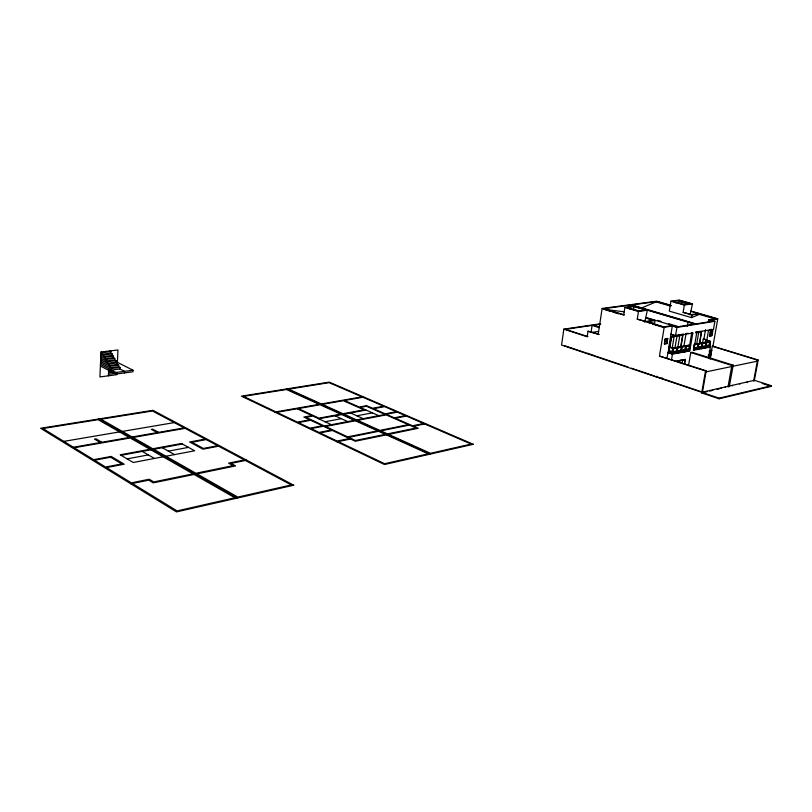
<?xml version="1.0" encoding="UTF-8"?>
<svg xmlns="http://www.w3.org/2000/svg" width="812" height="812" viewBox="0 0 812 812"><rect width="100%" height="100%" fill="white"/><g stroke="black" fill="none" stroke-linecap="round" stroke-linejoin="round"><path stroke-width="1.22" d="M100.394 366.06L115.903 374.048L132.924 371.774L133.006 370.211L117.395 362.355L117.973 349.972L101.003 351.982L99.917 376.941L116.816 374.677L116.887 373.134M101.003 351.982L102.363 352.662L102.292 354.235L110.818 353.21L112.188 353.88L112.107 355.443L113.477 356.123L113.406 357.686L114.776 358.376L114.695 359.939L116.065 360.629L115.994 362.193L117.375 362.883L117.293 364.446L118.674 365.146L118.603 366.709L119.983 367.41L119.902 368.983L124.53 371.328L124.459 372.901M100.932 353.555L103.642 354.915L103.581 356.488L112.107 355.443M100.871 355.118L104.941 357.168L104.87 358.742L113.406 357.686M100.8 356.681L106.23 359.432L106.159 361.005L114.695 359.939M100.729 358.254L107.529 361.695L107.458 363.268L115.994 362.193M100.668 359.817L108.828 363.969L108.757 365.542L117.293 364.446M108.412 375.804L108.686 369.622M100.597 361.381L110.127 366.242L110.056 367.816L118.603 366.709M110.818 353.21L110.889 351.647L109.539 350.977M100.526 362.934L111.437 368.526L111.366 370.099L119.902 368.983M115.903 374.048L115.974 372.464L100.465 364.497M599.987 323.846L563.843 329.144L561.569 345.039L719.168 398.154L771.4 385.741L771.288 386.339L719.056 398.783L701.68 392.917L705.526 370.942L706.217 370.8L702.37 392.764M588.02 331.225L598.911 334.392L588.02 331.225L587.198 336.747L563.843 329.144M591.024 332.575L592.1 325.399L599.165 327.642M598.19 334.493L602.118 308.469L656.664 301.211L670.834 305.292M595.653 356.001L594.912 356.275M603.651 309.25L603.742 308.651L630.295 305.109L694.544 324.1L676.569 326.972L671.96 325.592L663.851 326.871L646.92 321.745L655.071 320.507L654.624 323.267L647.935 322.486M644.738 322.262L647.347 310.214L633.786 306.205L624.864 307.403L623.687 315.015L602.118 308.469M629.909 307.545L630.295 305.109M640.587 311.402L633.593 309.321L634.02 306.571L645.692 310.022L638.222 311.077L626.519 307.586L634.02 306.571M698.31 331.6L695.843 332.017L713.454 329.51L714.895 321.308L676.934 327.409L672.316 326.018L664.196 327.307L637.247 319.126L638.465 311.453L647.347 310.214M640.8 308.276L656.908 301.556L671.291 305.698M663.851 326.871L663.739 327.49L652.868 324.191M705.526 370.942L659.456 356.062L664.196 327.307M656.928 376.22L657.334 376.677L656.035 376.869M690.007 314.944L692.514 303.871L679.136 300.085L670.945 301.191L669.301 311.118L691.509 317.604L699.355 314.396L716.052 319.217M666.946 343.537L664.287 343.841L666.946 343.537L667.779 338.533L665.119 338.827L664.622 341.811L666.957 341.405M664.612 343.943L665.444 338.929L667.779 338.533M666.622 343.435L667.444 338.431M666.957 358.214L669.179 346.866L668.408 352.56L672.509 353.849L672.732 352.54L676.558 351.84L676.345 353.139L676.558 351.84M672.316 326.018L668.895 346.541L669.596 346.419L668.55 352.702L671.504 352.175M668.743 352.662L668.956 351.373L672.732 352.54M668.986 350.622L669.443 347.353L672.945 348.409L672.387 351.697L669.078 350.601M669.656 346.643L671.311 336.716L681.532 334.991M669.991 346.653L671.636 336.818L682.993 334.899L680.933 347.069M675.645 302.866L679.197 301.699L679.411 300.43L690.931 303.698L684.069 304.652L672.529 301.364L679.411 300.43M672.316 347.343L674.133 336.462M672.224 351.596L672.722 348.318M672.356 352.449L671.95 353.788L689.753 350.916L692.819 332.991L691.773 332.676L688.718 350.591M689.236 350.754L690.2 345.09L673.239 348.145L672.509 353.849M671.463 360.071L672.458 354.123L689.753 350.916M673.412 348.49L672.722 351.738L676.69 351.078C681.349 343.841 666.723 350.794 677.238 347.8M670.905 334.493L675.503 335.904L676.934 327.409M674.955 348.033L676.985 335.985M677.106 347.749L676.69 351.078M699.355 314.396L699.457 313.808L691.966 314.944L683.125 312.376L684.364 305.018L692.514 303.871M676.081 353.058L676.751 351.667C685.023 353.179 678.903 350.957 680.557 350.977M676.569 353.098L677.533 347.374M676.345 353.139L677.015 351.758L680.821 351.058M677.695 347.709L677.015 350.946L680.943 350.297C685.592 343.1 671.057 350.002 681.501 347.028M677.787 347.526L679.817 335.508M680.608 347.018L682.628 335.031L671.27 336.95M681.369 346.988L680.943 350.297M680.821 352.306L681.786 346.602M680.598 352.347L681.268 350.977L685.044 350.276L684.82 351.566L685.044 350.276M681.268 350.175L681.948 346.947L685.724 346.267L685.166 349.525L681.4 350.216M679.776 362.639L680.162 360.376M683.866 346.572L686.11 333.336M687.267 326.485L688.008 322.161M682.07 363.289L682.648 359.899M685.724 346.267L685.166 349.525M685.044 351.525L686.018 345.851M686.17 346.186L685.622 349.444L686.038 346.145L689.916 345.516L686.038 346.145M684.82 351.566L685.49 350.195L689.236 349.505L685.49 350.195M691.509 317.604L691.966 314.944M684.354 363.928L685.125 359.422L684.678 364.04M688.972 349.424L688.972 350.672M689.784 345.476L689.358 348.754L685.49 349.404M689.012 350.794L690.2 345.09M688.515 365.725L690.768 352.55L692.108 352.296L733.195 365.187L729.318 386.603L728.009 386.898L731.876 365.461L733.195 365.187M693.895 346.836L694.24 344.379L710.541 341.456L709.566 346.998L710.104 341.405L706.328 340.258L710.541 341.456M693.844 347.952L694.402 344.724L698.076 344.055L697.528 347.272L693.712 347.912M693.275 350.023L693.763 350.175L696.828 332.311M696.676 344.126L698.716 332.311M696.919 349.221C697.498 345.932 696.848 351.718 697.833 347.942L701.487 347.272L701.263 348.541L701.487 347.272M697.356 349.13L697.579 347.861L701.223 347.191M697.396 349.251L698.361 343.638M698.523 343.973L697.833 347.16L701.619 346.531C706.196 339.517 692.098 346.156 702.167 343.324M699.396 343.638L701.466 331.631L699.721 343.689M702.045 343.283L701.619 346.531M701.487 348.5L702.451 342.908M701.263 348.541L701.923 347.191L705.547 346.531L705.323 347.79L705.547 346.531M708.5 330.494L706.887 339.802L703.273 339.02L701.923 346.409L705.679 345.78C710.236 338.807 696.229 345.404 706.227 342.593M703.923 338.898L705.537 329.611M708.247 322.486L708.714 319.806L716.164 318.629L690.636 311.27M705.75 343.577L706.237 339.913L706.887 339.802M706.501 340.228L705.679 345.78M705.537 347.749L706.511 342.177M710.145 341.73L706.531 342.471L705.973 345.668L709.698 345.049L710.145 341.73L706.623 340.715M705.323 347.79L705.973 346.45L709.576 345.79L705.973 346.45M706.105 345.709L706.663 342.512L710.124 341.822M712.205 332.24L710.064 332.605L710.317 331.164L712.774 330.9L711.931 335.691L709.475 335.965L709.81 334.047L711.951 333.681M709.8 336.067L710.642 331.255L712.774 330.9M709.201 344.856L709.759 341.669L706.755 340.695M709.353 347.039L709.292 345.679M709.475 335.965L711.616 335.6L712.449 330.799M708.46 358.011L710.378 347.089L705.851 345.709M709.434 358.468L710.774 350.804L711.292 350.967L710.053 358.021M710.033 358.802L712.317 346.288L712.956 346.176L758.154 360L754.267 380.899L753.637 381.041L757.535 360.132L758.154 360M710.226 358.863L711.728 350.317L709.353 350.672M712.956 346.176L717.767 318.801L691.276 311.179M709.759 390.47L709.647 391.1L711.759 390.613M712.804 390.379L712.916 389.76M717.351 388.745L717.24 389.364L719.138 388.928M719.056 398.783L719.168 398.154M721.026 388.501L721.137 387.882M725.349 387.507L725.461 386.898M732.15 385.954L732.262 385.345M739.833 384.198L739.945 383.599M746.979 382.564L747.091 381.965M701.68 392.917L707.222 391.648M701.791 392.297L754.378 380.31L771.4 385.741M706.034 371.886L731.693 366.527M733.003 366.253L757.342 361.167M661.293 378.26L662.318 378.047M130.823 483.81L148.738 480.156L153.255 482.866L235.571 465.915L230.953 463.408L246.706 460.201M336.97 441.809L351.738 438.805M425.681 423.742L413.531 426.219L418.241 428.279L355.28 441.251L350.581 439.038M677.665 360.863L685.125 359.422M708.084 355.027L710.104 354.641M685.45 359.523L675.148 361.34M163.121 456.791L133.219 462.485L120.217 454.781L149.987 449.29M165.993 456.242L194.677 450.772L181.421 443.494L152.839 448.762M354.408 420.322L324.526 426.026L305.931 417.297L312.823 416.038L331.428 424.706M356.61 419.905L385.152 414.465L366.466 406.274L360.092 407.441L378.778 415.683M355.362 420.768L325.48 426.473L347.668 436.897L377.61 430.857L320.08 404.752L276.841 412.313L297.395 422.128L309.768 419.845L303.85 417.063L311.889 415.602L297.192 408.761M357.574 420.342L386.116 414.891L408.395 424.646L379.823 430.411L322.293 404.366L343.324 400.692L364.04 409.847L342.968 413.724M709.546 350.733L711.728 350.317M709.241 351.352L711.292 350.967M127.129 458.881L148.312 454.903M168.368 451.137L188.475 447.371M325.054 421.743L341.344 418.677M356.823 415.774L372.383 412.861M659.456 356.062L706.217 370.8M694.016 349.637L708.754 346.917L706.369 346.176M672.245 353.758L673.158 348.023L689.936 345.009M680.334 352.266L681.055 352.266M684.567 351.484L685.277 351.484M701.01 348.46L701.7 348.46M705.07 347.709L705.76 347.709M693.763 350.175L710.378 347.089M675.3 351.484L677.178 351.139M696.97 347.506L699.102 347.272M672.468 352.459L676.294 351.758M684.78 350.195L681.268 350.977M693.448 348.622L697.132 347.942M705.283 346.45L701.923 347.191M693.712 348.703L697.396 348.023M340.756 414.13L318.954 418.15L298.339 408.558M121.11 455.309L150.89 449.807M153.752 449.28L182.335 444.002M318.751 418.799L341.7 414.567M343.912 414.15L366.05 410.06M668.956 351.373L672.174 352.479M695.224 344.085L710.104 341.405M685.592 346.227L681.948 346.947M71.842 447.503L185.532 427.66M274.76 412.09L363.025 396.692M63.823 441.373L119.537 431.903M122.358 431.426L174.275 422.595M664.866 340.319L667.2 339.923M676.335 335.265L678.71 334.869M681.085 334.473L683.46 334.067M685.836 333.671L688.211 333.275M709.373 329.743L711.84 329.327M675.503 335.904L692.819 332.991M696.605 332.453L701.466 331.631M695.711 332.758L701.791 331.732M695.986 332.778L701.426 331.854M713.921 321.024L695.945 323.897L631.655 304.926L656.908 301.556M717.767 318.801L710.338 319.979L714.895 321.308M591.471 332.494L598.109 331.479M698.503 313.533L691.662 314.569L683.125 312.376M637.247 319.126L645.956 321.45L653.406 320.324L645.428 317.928M592.1 325.399L565.426 329.317L587.918 336.635M600.728 324.13L593.471 325.196L599.347 327.063M108.554 372.708L113.355 372.079M115.974 372.464L133.006 370.211M108.483 374.261L115.68 373.297M108.615 371.165L112.229 370.698M111.437 368.526L119.983 367.41M108.828 363.969L117.375 362.883M110.127 366.242L118.674 365.146M107.529 361.695L116.065 360.629M106.23 359.432L114.776 358.376M104.941 357.168L113.477 356.123M103.642 354.915L112.188 353.88M102.363 352.662L110.889 351.647M629.95 309.118L633.593 309.321M604.869 309.402L624.286 311.818M679.197 301.699L688.414 304.317M670.945 301.191L684.364 305.018M656.817 302.125L669.991 305.931M708.714 319.806L713.271 321.126M630.061 304.754L696.26 324.303M624.864 307.403L638.465 311.453M657.578 320.364L660.988 321.379M668.834 323.734L672.153 324.739M673.27 325.064L677.817 326.434M646.007 317.492L677.614 326.992M646.129 317.817L655.071 320.507M603.742 308.651L624.398 314.914M703.273 339.02L706.237 339.913M604.798 309.595L610.533 311.341M612.827 312.041L618.571 313.777M712.317 346.288L757.535 360.132M670.773 334.128L675.148 335.468M698.076 344.055L694.402 344.724M701.933 346.754L704.887 347.668M684.333 350.52L686.495 351.2M690.768 352.55L731.876 365.461M669.179 346.866L673.239 348.145M667.88 352.662L672.458 354.123M762.204 383.437L771.288 386.339M586.67 352.976L594.526 355.626M564.33 345.607L585.523 352.743M596.526 356.448L616.866 363.299M617.79 363.614L628.133 367.095M631.381 368.191L654.543 375.986M656.735 376.727L700.766 391.557M361.99 396.875L329.124 382.665L288.656 389.151L321.379 403.96M424.646 423.955L471.173 444.062L430.441 453.319L388.603 434.39M350.5 412.943L363.208 418.647M286.697 388.928L430.421 454.06M319.177 404.346L286.463 389.496L243.458 396.388L275.938 411.887M386.39 434.846L428.228 453.827L384.614 463.733L338.157 441.576M335.031 415.795L347.729 421.601M330.667 424.849L331.621 425.295M325.297 425.874L326.251 426.33M184.212 427.894L152.443 410.973L100.921 419.225L132.123 436.978M245.366 460.475L291.295 484.947L237.814 497.096L196.961 473.863M158.604 432.36L152.778 429.162L151.408 429.396L157.234 432.603M162.268 447.706L174.539 454.608M98.699 418.982L237.408 498.04M129.291 437.475L98.11 419.672L42.904 428.523L73.364 447.239M194.068 474.462L234.891 497.766L177.036 510.91L132.376 483.485M142.242 451.401L154.442 458.445M101.804 442.276L96.1 438.896L94.639 439.15L100.333 442.53M293.721 485.211L176.488 511.915L40.6 428.269L152.93 410.314L293.721 485.211M473.284 444.296L384.512 464.525L241.438 396.165L329.286 382.127L473.284 444.296M193.023 473.863L153.742 481.932L149.235 479.232L131.361 482.856L106.494 467.58L124.206 464.21L111.244 456.425L93.624 459.673L74.217 447.757L130.164 437.972L193.023 473.863M233.145 465.621L195.915 473.264L132.995 437.475L185.095 428.36L205.253 439.109L189.632 441.982L202.919 449.198L218.601 446.214L244.371 459.947L228.598 463.155L233.145 465.621M385.314 434.349L355.362 440.51L348.673 437.363L378.605 431.314L385.314 434.349M416.099 428.025L387.527 433.892L380.818 430.857L409.39 425.082L416.099 428.025M349.515 438.541L337.092 441.058L319.989 432.908L332.392 430.482L349.515 438.541M423.641 423.519L412.526 425.782L395.282 418.231L406.386 416.069L423.641 423.519M331.418 430.025L319.014 432.441L310.976 428.604L323.369 426.239L331.418 430.025M405.411 415.642L394.297 417.804L386.218 414.262L397.322 412.141L405.411 415.642M121.78 463.946L105.58 467.022L94.507 460.221L110.635 457.247L121.78 463.946M217.657 445.717L203.345 448.437L191.906 442.235L206.177 439.596L217.657 445.717M322.405 425.792L310.022 428.147L298.339 422.575L310.702 420.291L322.405 425.792M396.357 411.725L385.253 413.846L373.49 408.69L384.594 406.639L396.357 411.725M383.64 406.233L372.535 408.274L366.588 405.675L359.158 407.025L344.389 400.499L362.903 397.261L383.64 406.233"/></g></svg>
